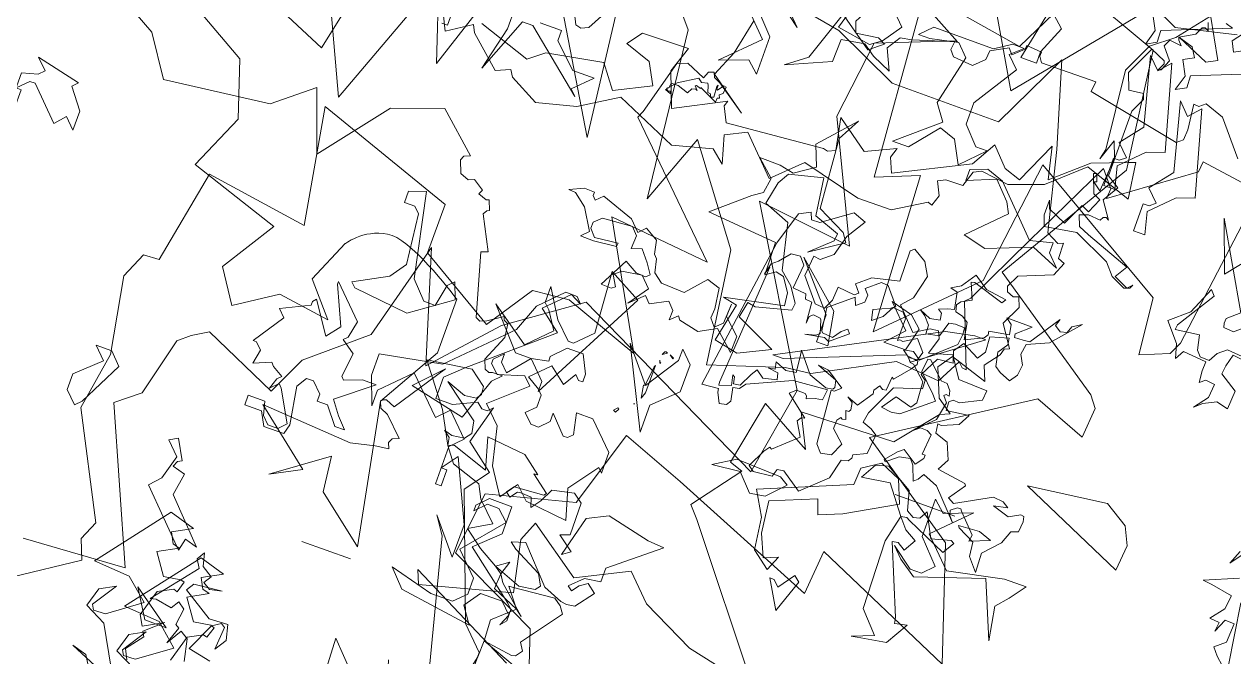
# Model space of a CAD drawing. Header units: metres. Extents: x -71 to 881, y -503 to 661.
# Drawn here: x 194.183 to 198.424, y 460.67 to 462.888 of the extents above; entities that cross this region are included whole.
import ezdxf

# ---------------------------------------------------------------- set-up
doc = ezdxf.new("R2010")
doc.units = ezdxf.units.M
doc.layers.add('ARBRE', color=100, linetype='Continuous', lineweight=13, true_color=0x00ff3f)

# ---------------------------------------------------------------- blocks, each defined once
blk = doc.blocks.new('WMF2', base_point=(0, 0.01))
at = {"color": 251, "lineweight": 0, "true_color": 0x636466}
for points in [[(111.91, -204.61), (112.96, -203.7), (114.06, -203.79), (114.16, -204.2), (114.12, -204.74), (112.93, -205.76), (117.77, -214.23), (115.81, -208.91), (110.13, -215.92)], [(118.51, -220.38), (121.42, -223.82), (123.45, -224.55), (124.06, -224.04), (124.6, -224.1), (124.28, -221.43), (124.37, -220.32), (124.97, -219.82), (134.84, -221.76), (134.73, -222.86), (140.59, -222.8), (140.98, -223.38), (140.96, -223.82), (142.59, -223.95), (142.62, -223.52), (143.7, -222.51), (144.2, -223.11), (145.93, -222.16), (146.02, -221.17), (147.09, -220.14), (149.19, -220.32), (149.69, -220.93), (149.6, -221.91), (157.24, -218.9), (158.3, -210.64), (152.62, -198.66), (162.76, -199.86), (152.65, -183.05), (154.26, -173.69), (175.85, -184.22), (183.13, -179.1), (188.97, -172.64), (192.5, -184.13), (195.26, -173.72), (200.97, -168.92), (202.85, -164.87), (210.8, -168.41), (212.43, -167.44), (213.62, -166.42), (215.13, -160.27), (217.5, -158.38), (210.72, -142.97), (221.5, -142.28)], [(173.01, -29.2), (166.39, -14.78), (160.89, -29.58), (158.19, -21.39), (152.68, -38.14)], [(139.57, -38.33), (135.29, -33.25), (133.39, -15.7), (130.63, -23.1), (123.64, -13.73), (121.99, -1.9), (114.39, -4.34), (111.72, -4.67), (103.98, -8.76), (99.27, -8.35), (97.95, -10.89), (97.46, -10.41), (97.02, -10.37), (99.54, -16.88), (99.06, -17.38), (95.41, -24.9), (90.83, -34.32), (89.42, -32.65), (89.51, -31.56), (81.64, -37.29), (81.55, -38.39), (70.38, -36.78)], [(45.91, -59.56), (49.4, -70.11), (59.14, -74.81), (58.34, -81.44), (49.36, -83.76), (46.84, -91.88), (40.14, -89.34), (24.4, -82.93), (24.01, -87.6), (8.81, -80.93), (12.69, -92.64), (23.58, -100.08), (8.83, -109.56), (3.27, -107.44), (3.01, -110.61), (3.9, -111.79), (16.57, -120.44), (8.22, -134.47), (9.81, -146.85), (18.98, -150.2), (22.71, -142.59), (34.39, -144.58)], [(122.03, -4.59), (121.2, -8.62), (122.72, -8.94), (116.58, -10.22), (116.74, -11.56), (117.68, -13), (118.53, -13.17), (119.53, -12.5), (119.62, -15.95), (127.05, -16.59), (123.52, -19.64), (122.5, -20.31), (122.25, -21.93), (124.05, -23.52), (121.84, -23.52), (120.32, -23.2), (118.31, -24.55), (119.17, -26.74), (115.88, -30.39), (117.14, -28.09), (116.53, -20.76), (113.49, -19.25), (112.89, -18.34), (116.25, -16.14), (114.07, -18.14), (114, -18.92), (116.7, -19.9), (117.23, -23.8), (120.73, -22.94), (121.42, -21.76), (121.9, -19.39), (119.14, -18.3), (118.02, -13.51), (116.67, -12.35), (115.65, -10.82), (115.72, -10.05), (119.34, -9.11), (120.19, -9.29), (120.53, -7.61), (116.29, -5.59), (119.5, -4.04), (122.03, -4.59), (122.03, -4.59)], [(100.3, -13.3), (97.37, -13.9), (96.16, -13.9), (102.61, -9.16), (103.21, -9.75), (114.9, -5.14), (116, -5.14), (100.3, -13.3), (100.3, -13.3)], [(169.53, -216.89), (170.28, -213.15), (171.44, -210.43), (167.5, -207.63), (170.63, -209.8), (171.33, -210.11), (171.53, -210.62), (172.06, -210.42), (172.36, -209.7), (174.37, -210.56), (175.39, -210.16), (176.98, -204.42), (177.29, -203.7), (165.65, -192.21), (176.34, -193.26), (169.52, -180.97), (177.55, -183.87), (181.35, -183.49), (184.59, -178.67), (192.69, -183.49), (192.69, -188.7), (207.51, -193.95), (205.44, -181.84), (216.23, -183.49), (218.11, -173.58), (219.76, -173.52), (220.92, -170.8), (219.49, -162.84), (220.49, -156.77), (215.08, -146.26), (215.94, -144.26), (215.12, -142.21), (227.2, -134.24)], [(175.87, -21.54), (169.72, -18.91), (168.26, -25.61)], [(151.66, -37.02), (141.23, -19.49), (142.97, -34.33)], [(113.77, -42.55), (112.45, -25.61), (108.09, -27.35), (107.21, -10.78), (98.49, -19.49), (96.74, -32.59), (81.64, -23.67), (81.04, -17.76), (78.09, -18.94), (77.45, -20.28), (75.41, -35.48), (59.11, -34.32), (48.77, -41.31), (47.36, -41.88), (58.37, -50.92), (61.87, -62.25)], [(50.47, -66), (62.16, -71.92), (61.59, -70.48), (52.23, -72.98), (53.36, -78.3), (52.54, -80.39), (46.99, -76.49), (41.75, -79.1), (39.13, -76.49), (33.51, -73.76), (26.05, -72.12), (37.25, -86.3), (38.33, -87.51), (34.61, -92.45), (35.99, -92.94), (34.69, -99.75), (29.28, -96.73), (30.97, -100.19), (21.09, -100.49), (17.67, -104.7), (16.66, -105.12), (18.28, -106.23), (19.48, -109.18), (18.41, -110.67), (14.49, -109.41), (15.1, -110.95), (13.93, -112.47), (13.73, -113.15), (13.23, -113.37), (14.72, -115.61), (13.76, -117.64), (14.16, -118.66), (14.68, -118.45), (15.39, -118.76), (15.6, -119.27), (14.94, -120.61), (11.56, -121.96), (10.97, -123.39), (11.67, -123.68), (11.74, -125.32), (12.27, -125.11), (13.58, -125.77), (15.6, -134.05), (18.21, -142.77), (22.11, -134.68), (33.61, -134.71), (40.51, -137.9), (50.45, -139.73)], [(122.86, -232.19), (129.04, -230.77), (131.8, -232.03), (142.53, -219.05), (147.98, -228.38)], [(95.41, -24.9), (93.1, -25.5), (93.1, -24.4), (91.88, -23.19), (94.81, -24.4), (99.43, -22.59), (101.87, -23.19), (98.33, -26.72), (98.94, -27.82), (100.65, -29.64), (103.57, -28.43), (103.57, -29.64), (101.87, -30.26), (100.05, -29.64), (95.41, -24.9), (95.41, -24.9)], [(85.82, -32.33), (85.2, -32.33), (84.59, -32.83), (85.82, -34.04), (83.99, -36.36), (85.82, -43.43), (84.59, -42.2), (83.5, -43.43), (81.06, -34.64), (82.88, -34.04), (85.2, -31.73), (84.59, -29.42), (85.82, -29.42), (85.82, -32.33), (85.82, -32.33)], [(127.86, -39.54), (126.03, -38.33), (124.94, -37.24), (127.24, -38.94), (128.46, -38.94), (129.55, -37.85), (127.24, -35.41), (127.24, -31.39), (128.46, -32.48), (131.38, -31.39), (127.86, -34.91), (130.76, -37.85), (136.62, -36.62), (138.93, -36.62), (137.71, -38.33), (136.62, -39.54), (137.23, -43.08), (134.79, -37.24), (127.86, -39.54), (127.86, -39.54)], [(90.23, -35.66), (89.63, -35.66), (89.02, -36.14), (90.23, -37.37), (88.4, -39.67), (90.23, -46.74), (89.02, -45.52), (87.92, -46.74), (85.48, -37.97), (87.31, -37.37), (89.63, -35.05), (89.02, -32.72), (90.23, -32.72), (90.23, -35.66), (90.23, -35.66)], [(122.64, -46.8), (119.8, -44.2), (117.78, -43.62), (113.05, -45.94), (112.69, -46.71), (113.05, -47.75), (111.9, -48.16), (110.76, -46.76), (118.41, -42.1), (119.56, -39.88), (119.15, -38.74), (116.82, -39.05), (116.04, -38.68), (117.45, -37.54), (121.56, -40.46), (122.95, -46.17), (122.64, -46.8), (122.64, -46.8)], [(99.65, -46.23), (100.87, -43.31), (100.87, -42.08), (102.57, -42.08), (101.47, -47.33), (100.87, -47.33), (99.65, -46.23), (99.65, -46.23)], [(82.59, -63.67), (82.02, -62.61), (81.29, -62.4), (83.29, -61.31), (81.8, -59.17), (80.03, -59.45), (79.63, -59.31), (79.98, -58.16), (80.39, -58.29), (81.86, -57.49), (82.69, -54.71)], [(81.89, -53.24), (81.61, -52.7), (82.93, -50.96), (82.44, -49.93), (81.38, -50.49), (79.67, -49.09), (78.94, -48.87), (85.72, -46.19), (85.64, -44.92), (86.71, -44.35), (86.21, -45.98), (87.01, -47.47), (85.95, -48.04), (86.55, -49.02), (88.1, -49.47), (84.71, -48.03), (83.64, -48.6), (85.9, -52.66), (88.14, -53.77), (87.55, -55.72), (85.96, -56.58), (87.61, -54.06), (87.34, -53.53), (86.07, -53.59), (82.77, -55.98), (85.1, -58.01), (88.93, -58.28), (83.26, -65.56), (80.58, -64.76), (82.59, -63.67), (82.59, -63.67)], [(87.01, -67), (86.45, -65.93), (85.72, -65.71), (87.73, -64.61), (86.24, -62.48), (84.47, -62.76), (84.07, -62.63), (84.4, -61.49), (84.81, -61.62), (86.3, -60.82), (87.13, -58.03), (86.56, -56.98), (84.52, -58.13), (86.33, -56.54), (86.04, -56.01), (87.37, -54.28), (86.87, -53.24)], [(84.11, -52.42), (83.35, -52.19), (90.12, -49.5), (90.07, -48.23), (91.12, -47.66), (90.64, -49.3), (91.42, -50.77)], [(90.37, -51.37), (90.96, -52.33), (92.52, -52.8), (89.13, -51.34)], [(88.07, -51.91), (90.31, -55.97), (92.58, -57.08), (91.99, -59.05), (90.39, -59.91), (92.05, -57.37), (91.75, -56.85), (90.49, -56.9), (87.19, -59.31), (89.51, -61.33), (93.35, -61.59), (87.7, -68.89), (85.01, -68.09), (87.01, -67), (87.01, -67)], [(64.7, -71.27), (60.09, -70.06), (57.77, -70.06), (56.55, -71.27), (56.55, -72.98), (58.86, -75.3), (55.34, -79.44), (56.55, -80.53), (57.77, -80.53), (58.86, -79.44), (58.86, -80.05), (57.77, -81.14), (55.34, -81.14), (55.34, -78.22), (57.77, -75.92), (52.42, -71.77), (51.91, -71.27), (51.91, -70.06), (52.42, -69.46), (51.91, -70.67), (53.02, -71.77), (55.34, -71.77), (56.55, -70.06), (55.34, -68.37), (63.01, -69.46), (64.7, -71.27), (64.7, -71.27)], [(68.73, -71.99), (73.89, -76.06), (74.34, -79.76), (79.68, -75.87), (76.6, -77.49), (82.66, -82.33), (73, -81.67), (70.51, -82.25), (69.1, -82.43), (69.35, -83.04), (69.14, -83.51), (68.47, -83.79), (70.41, -85.67), (71.27, -86.04), (71.55, -86.71), (71.33, -86.9), (71, -87.03), (70.05, -86.62), (66.45, -92.02), (69.04, -89.28), (63.17, -87.99), (61.62, -92.45), (60.75, -93.34), (61.84, -93.29), (62.18, -93.16), (62.64, -93.37), (63.02, -94.3), (61.86, -97.06), (62.03, -98.49), (62.51, -98.7), (62.64, -99.03), (64.13, -98.04), (64.8, -97.78), (65.29, -97.98), (67.08, -104.41), (66.4, -104.68), (68.19, -108.14), (67.94, -108.55), (67.68, -108.66), (68.1, -109.68), (68.37, -109.56), (69.29, -109.9), (69.08, -110.38), (70.18, -111.12), (70.78, -110.87), (71.7, -111.21), (72.22, -112.5), (72.02, -112.99), (71.4, -113.23), (75.46, -116.88), (80.69, -115.04), (86.12, -108.09), (88.43, -114.47), (92.34, -111.31), (103.35, -109.97), (106.1, -114.07), (110.61, -116.64)], [(106.84, -120.37), (96.77, -114.54), (94.84, -108.74), (97.41, -102.93), (91.6, -101), (87.74, -99.72), (91.28, -94.1), (89.03, -90.71), (84.85, -93.45), (79.38, -92.64), (82.27, -96.02), (80.34, -100.54), (80.31, -100.55), (80.25, -100.64), (80.17, -100.76), (80.05, -100.9), (79.89, -101.09), (79.68, -101.28), (79.47, -101.5), (79.2, -101.73), (78.93, -101.95), (78.6, -102.17), (78.25, -102.36), (77.89, -102.55), (77.49, -102.7), (77.07, -102.81), (76.62, -102.9), (76.15, -102.93), (75.62, -102.89), (75.04, -102.76), (74.41, -102.57), (73.74, -102.32), (73.05, -102.03), (72.35, -101.7), (71.67, -101.35), (70.98, -101), (70.34, -100.64), (69.73, -100.29), (69.19, -99.97), (68.7, -99.67), (68.31, -99.43), (68.02, -99.24), (67.83, -99.11), (67.77, -99.08), (67.77, -93.28), (71.55, -86.71), (68.73, -71.99), (68.73, -71.99)], [(97.72, -81.01), (100.04, -76.4), (100.64, -75.79), (101.87, -77), (101.87, -78.71), (99.41, -81.01), (100.64, -82.24), (98.93, -82.24), (97.72, -81.01), (97.72, -81.01)], [(102.92, -178.07), (101.94, -171.52), (101.24, -170.69), (101.31, -169.75), (99.34, -169.6)], [(101.75, -170.73), (103.34, -172.15), (104, -172.92), (102.95, -173.82), (102.84, -175.84), (103.82, -175.87), (104.45, -174.47), (104.32, -175.45), (105.36, -175.53), (104.26, -176.94), (104.08, -178.42), (106.33, -178.82), (107.3, -178.94), (103.92, -180.38)], [(103.43, -184.08), (105.34, -181.48), (104.76, -182.94)], [(111.21, -201.34), (112.19, -201.47), (112.55, -200.2), (112.63, -199.28), (110.76, -198.09), (110.9, -196.12), (112.13, -196.43), (113.42, -195.8), (114.19, -195.14), (113.09, -196.56), (112.98, -198.01), (113.96, -198.14), (114.51, -197.67), (114.61, -198.91), (114.58, -199.9), (117.07, -200.09), (117.61, -199.16), (118.02, -200.63), (119.62, -202.52), (117.74, -204.14), (116.53, -207), (116.04, -206.45), (118.58, -202.45), (118.63, -201.93), (116.12, -202.24), (115.77, -200.72), (115.3, -200.17), (114.31, -200.14), (113.77, -201.07), (112.93, -201.79), (110.47, -201.58)], [(18.5, -90.74), (17.84, -93.61), (20.02, -96.45), (22.98, -96.02), (22.05, -97.63), (20.72, -98), (17.93, -96.37), (17.41, -94.37), (16.65, -93.94), (15.97, -94.11), (15.49, -94.96), (14.21, -92.52), (12.21, -93.06), (11.86, -92.86), (12.6, -91.6), (16.89, -93.51), (17.23, -93.72), (17.84, -93.61), (16.91, -92.52), (15.64, -91.79), (16.37, -90.52), (17.22, -91.02), (17.83, -90.91), (14.87, -83.79), (14.78, -83.17), (13.49, -83.45), (14.87, -81.07), (17.86, -80.56), (18.47, -80.47), (16.28, -81.33), (18.28, -83.52), (18.5, -90.74), (18.5, -90.74)], [(55.55, -83.45), (56.85, -81.67), (58.61, -84.37), (59.53, -88.36), (61.31, -90.12), (57.78, -93.28), (58.61, -94.11), (61.31, -93.28), (62.23, -94.11), (62.23, -94.58), (61.31, -95.5), (61.31, -94.58), (60.48, -93.73), (58.61, -95.97), (56.85, -96.33), (56.85, -96.8), (55.55, -98.2), (53.79, -98.2), (52.87, -96.33), (52.87, -95.5), (53.33, -95.5), (53.79, -95.97), (54.63, -94.58), (56.39, -95.97), (58.23, -94.11), (56.85, -93.28), (56.39, -92.81), (56.39, -91.51), (57.31, -90.59), (56.39, -89.66), (55.55, -89.66), (54.63, -90.59), (54.63, -91.51), (52.87, -89.66), (52.41, -89.66), (51.93, -90.12), (52.41, -92.34), (50.63, -92.34), (47.94, -89.66), (47.94, -87.42), (48.41, -87.89), (50.63, -84.84), (49.71, -81.67), (54.16, -82.15), (55.55, -83.45), (55.55, -83.45)], [(30.71, -93.26), (29.79, -92.67), (31.51, -90.88), (33.12, -90.61), (34.74, -92.37), (37.69, -92.07), (35.5, -93.43), (30.71, -93.26), (30.71, -93.26)], [(58.61, -95.97), (60.32, -95.97), (63.86, -99.98), (59.71, -97.06), (57.39, -99.38), (58.61, -101.21), (59.21, -101.81), (59.21, -103.52), (57.39, -100.59), (55.69, -98.89), (55.08, -98.89), (53.39, -100.59), (53.87, -107.05), (50.45, -105.22), (56.79, -93.05), (56.79, -94.14), (58.61, -95.97), (58.61, -95.97)], [(48.48, -94.16), (48.71, -93.73), (48.96, -93.86), (48.64, -94.24), (48.48, -94.16), (48.48, -94.16)], [(12.72, -95.5), (19.16, -95.5), (12.72, -95.5), (12.72, -95.5)], [(47.28, -95.16), (47.15, -95.21), (47.28, -95.16), (47.28, -95.16)], [(46.51, -96.62), (46.65, -96.16), (46.74, -95.97), (46.95, -97.29), (46.8, -97.34), (46.58, -99.41), (46.49, -99.57), (46.51, -96.62), (46.51, -96.62)], [(78.38, -97.12), (74.97, -98.96), (73.76, -100.65), (74.37, -105.9), (74.97, -106.51), (76.08, -106.51), (76.08, -107.72), (74.37, -108.33), (72.54, -99.56), (70.84, -97.73), (69.62, -97.73), (69.14, -100.05), (68.53, -100.65), (67.9, -98.96), (72.05, -96.02), (77.9, -96.64), (78.38, -97.12), (78.38, -97.12)], [(46.06, -100), (46.17, -99.95), (46.26, -100.23), (46.22, -100.08), (46.06, -100), (46.06, -100)], [(45.08, -100.81), (45.46, -101.12), (45.03, -100.9), (45.08, -100.81), (45.08, -100.81)], [(45.94, -101.27), (45.76, -101.16), (46.23, -100.87), (46.06, -101.21), (45.94, -101.27), (45.94, -101.27)], [(111.88, -106.14), (110.25, -104.06), (110.25, -101.98), (111.34, -103.08), (112.32, -101.98), (115.5, -105.17), (116.06, -105.17), (117.15, -104.06), (116.61, -104.06), (116.61, -101.98), (117.15, -101.98), (117.15, -105.71), (115.5, -106.14), (114.95, -106.7), (116.06, -107.79), (111.34, -106.7), (111.88, -106.14), (111.88, -106.14)], [(41.84, -105.25), (43.62, -104.29), (45.73, -104.74), (46.01, -105.12), (46.77, -104.41), (46.73, -105.44), (47.43, -106.2), (49.22, -105.25), (49.85, -105.94), (51.28, -104.6), (49.82, -106.67), (50.87, -107.74), (52.95, -107.44), (53.69, -106.82), (53.01, -105.71), (53.39, -105.43), (54.48, -105.47), (52.9, -108.54), (51.53, -107.75), (50.51, -107.72), (50.13, -108.07), (50.82, -109.11), (51.79, -110.25), (52.85, -109.93), (52.79, -111.31), (53.49, -112.07), (56.63, -111.82), (57.39, -111.12), (57.42, -110.48), (56.72, -109.72), (54.29, -109.98), (54.31, -109.62), (56.73, -109.36), (58.12, -109.4), (57.43, -110.12), (58.73, -112.28), (60.09, -113.37), (60.82, -113.4), (59.39, -114.07), (58.29, -114.03), (58.31, -113.66), (57.96, -113.28), (57.27, -113.98), (53.82, -112.76), (52.77, -111.68), (52.09, -112.38), (50.71, -111.59), (50.41, -110.19), (50.06, -109.81), (49.75, -108.42), (48.76, -107.65), (46.27, -107.55), (44.45, -109.59), (43.06, -109.17), (42.78, -107.03), (42.83, -106.03), (42.2, -105.27), (41.44, -105.97), (41.35, -108.07), (41.41, -106.7), (39.72, -105.17), (39.79, -103.4), (41.84, -105.25), (41.84, -105.25)], [(41.84, -105.25), (41.63, -105.03), (41.84, -105.25), (41.84, -105.25)], [(31.94, -110.31), (36.07, -115.05), (31.32, -110.9), (30.71, -107.38), (31.94, -107.38), (31.94, -110.31), (31.94, -110.31)], [(23.77, -111.52), (26.08, -113.84), (23.77, -113.24), (22.56, -112.13), (23.16, -109.69), (25.47, -109.69), (23.77, -111.52), (23.77, -111.52)], [(63.1, -132.21), (64.5, -129.59), (65.26, -129.22), (65.84, -129.4), (67.29, -132.34)], [(74.87, -126.28), (69.33, -124.41), (67.74, -125.68), (61.86, -126.76), (60.09, -124.38), (56.38, -126.21), (57.56, -128.41), (60.34, -129.35), (59.17, -130.88), (54.25, -131.01), (55.18, -128.25), (53.81, -124.69), (48.67, -127.32), (48.87, -126.75), (48.11, -125.21), (37.91, -126.12), (37.44, -125.97), (36.67, -126.35), (37.35, -129.67), (33.92, -127.23), (30.88, -128.65), (31.23, -127.59), (30.59, -126.09), (23.17, -129.77), (21.67, -132.34), (19.86, -130.44), (18.12, -129.86), (16.15, -134.19), (15.36, -130.85), (11.87, -133.9), (8.32, -135.28), (7.59, -135.54), (7.07, -131.77), (12.02, -133.45), (15.55, -130.27), (19.06, -129.03), (22.02, -129.38), (22.79, -129), (23.33, -127.38), (25.15, -127.33), (25.92, -126.95), (25.23, -125.56), (25.63, -124.43), (26.08, -124.57), (29.34, -122.59), (32.94, -122.53), (39.22, -124.13), (42.07, -121.37), (45.72, -125.04), (47.88, -123.97), (47.05, -121.13), (48.46, -122.25), (52.55, -121.18), (59.04, -124.03), (62.95, -121.62), (67.02, -120.56), (70.08, -122.22), (70.5, -122.88), (71.99, -122.24), (75.25, -125.13), (75.62, -125.9), (78.11, -124.29), (78.79, -125.68)], [(69.33, -128.34), (67, -128.34), (67, -127.23), (64.57, -124.92), (62.26, -124.92), (64.09, -123.1), (63.48, -122.5), (69.93, -127.84), (71.03, -127.84), (73.33, -122), (72.24, -126.63), (72.24, -128.95)], [(78.09, -131.26), (78.09, -124.92), (78.71, -124.92)], [(54.16, -127.33), (52.25, -128.51), (51.85, -128.21), (51.22, -128.34), (51.11, -128.15), (50.9, -127.48), (50.6, -127.43), (50.52, -127.17), (50.44, -127.11), (50.17, -127.21), (50.23, -128.35), (50.16, -128.51), (50.16, -128.08), (50.07, -128.03), (49.62, -128.66), (49.33, -128.62), (49.38, -127.89), (49.74, -127.62), (49.57, -127.32), (49.82, -127.23), (49.84, -126.81), (51.76, -127.71), (51.74, -127.58), (52.22, -127.74), (52.33, -127.68), (51.98, -127.29), (52.17, -127.38), (52.57, -127.26), (52.83, -126.75), (53.96, -127.11), (54.74, -127.1), (54.8, -126.57), (54.93, -126.53), (54.96, -126.46), (54.93, -126.32), (54.74, -126.22), (54.51, -126.31), (54.41, -126.05), (55.06, -126.28), (54.16, -127.33), (54.16, -127.33)], [(190.5, -128.76), (189.64, -129.45), (189.46, -131.17), (193.19, -131.13), (193.65, -130.73), (193.32, -133.22), (194.17, -133.3), (194.78, -135.8), (192.24, -131.89), (190.15, -132.02), (190.49, -137.07), (188.78, -136.9), (187.93, -137.58), (188.18, -143.5), (182.86, -137.92), (186.5, -138.74), (187.36, -138.82), (188.57, -127.35), (187.03, -126.24), (188.66, -126.48), (190.5, -128.76), (190.5, -128.76)], [(177.52, -141.23), (181.55, -156.93), (182.76, -158.76), (179.84, -155.24), (179.84, -158.76), (182.76, -165.09), (183.97, -163.4), (183.36, -163.4), (183.36, -161.69), (183.97, -161.69), (183.97, -165.71), (182.76, -166.93), (185.07, -169.24), (186.28, -168.03), (189.83, -171.55), (192.73, -168.64), (192.73, -166.93), (193.83, -169.85), (193.83, -172.16), (187.38, -173.37), (181.55, -179.23), (180.45, -182.15), (178.13, -184.47), (176.91, -184.47), (176.31, -183.86), (177.52, -184.47), (179.84, -182.15), (177.52, -180.32), (185.07, -173.85), (186.89, -172.16), (186.89, -169.85), (185.07, -169.85), (182.76, -170.95), (182.15, -170.45), (181.55, -170.45), (181.05, -170.95), (182.15, -166.93), (179.21, -164.61), (181.05, -162.17), (176.31, -149.38), (174, -147.07), (174, -145.86)], [(201.88, -136.06), (202.37, -138.31), (203.19, -138.84), (204.17, -137.22), (203.51, -139.04), (203.93, -139.29), (203.69, -141.03), (204.43, -141.55), (204.96, -140.74), (206.69, -141.04), (207.29, -140.91), (203.63, -145.45), (204.17, -146.3), (203.66, -147.12), (203.34, -145.79), (202.2, -145.06), (202.72, -144.26), (201.92, -143.8), (200.66, -144.08), (203.6, -143.77), (204.12, -142.96), (200.96, -141), (198.96, -141.1), (198.59, -139.51), (199.36, -138.28), (199.2, -140.69), (199.61, -140.96), (200.47, -140.41), (201.83, -137.47), (199.42, -136.95)], [(35.31, -144.47), (28.78, -140.9), (33.22, -139.51), (34.42, -139.31), (35.29, -137.92), (34.3, -135.76), (36.32, -136.63), (37.59, -137.52), (39.98, -137.11), (40.07, -134.73), (44.54, -132.73), (42.46, -134.33), (40.08, -141.29)], [(39.59, -141.99), (40.67, -138.22), (37.1, -137.61), (35.99, -138.41), (34.61, -140.39), (36.71, -142.49)], [(170.04, -146.94), (173.91, -148.36), (170.8, -147.91), (170.41, -148.01), (169.9, -148.71), (170.41, -149.48), (167.33, -153.6), (167.88, -154.33), (168.63, -154.89), (173.09, -154.46), (173.45, -154.42), (171.93, -152.49), (171.21, -151.97), (174.13, -154.55), (174.64, -155.32), (175.4, -155.88), (172.47, -154.78), (170.8, -155.02), (170.42, -155.53), (171.04, -156.68), (174.04, -158.22), (174.74, -158.74), (173.33, -159.18), (169.98, -155.59), (167.94, -154.77), (167.31, -154.68), (166.44, -154.8), (165.01, -156.7), (165.95, -157.41), (166.73, -156.9), (167.3, -156.16), (167.79, -156.52), (166.47, -157.79), (164.8, -158.03), (164.79, -159.51), (159.94, -163.43), (161.71, -163.57), (166.28, -164.6), (168.39, -163.57), (169.49, -159.28), (168.67, -159.85), (170.32, -161.09), (169.36, -161.46), (169.4, -164.84), (170.39, -165.59), (172.66, -165.09), (173.31, -163.69), (174.06, -162.7), (174.38, -163.72), (175.5, -163.78), (175.85, -163.73), (176.42, -162.98), (176.92, -163.36), (176.35, -164.1), (173.23, -164.33), (173.04, -164.58), (174.93, -166.01), (174.5, -166.07), (176.45, -167.55), (180.59, -167.98), (179.68, -164.7), (183.52, -166.03), (184.12, -165.76), (184.28, -166.58), (184.98, -167.12), (184.09, -166.85), (182.78, -167.03), (182.25, -167.74), (182.48, -169.01), (186.32, -171.88), (184.25, -171.11), (183.02, -171.28), (182.66, -171.8), (182.73, -172.63), (184.43, -173.9), (189.08, -173.24), (185.87, -169.02), (184.12, -165.76), (182.95, -164.22), (179.83, -163.17), (179.13, -161.78), (177.11, -159.84), (179.39, -158.51), (177.45, -157.05), (175.4, -155.88), (174.19, -156.77), (174.64, -155.32), (174.73, -153.72), (171.93, -152.49), (174.04, -150.58), (173.91, -148.36), (173.97, -146.62), (174.86, -142.5)], [(208.87, -141.57), (204.74, -138.66), (207.06, -138.66), (208.87, -141.57), (208.87, -141.57)], [(208.96, -155.15), (209.4, -154.92), (209.63, -154.33), (208.3, -153.97), (208.67, -151.63), (204.64, -147.41), (205.96, -147.79), (206.24, -146.5), (211.37, -151.69), (210.33, -152.81), (209.63, -155.34), (210.96, -156.71), (210.11, -157.18), (208.96, -155.15), (208.96, -155.15)], [(189.52, -151.57), (194.75, -151.57), (189.52, -151.57), (189.52, -151.57)], [(147.09, -161.3), (148.81, -164.22), (148.31, -164.22), (147.7, -163.6), (146.47, -165.31), (145.88, -164.82), (147.09, -161.3), (147.09, -161.3)], [(203.13, -162.67), (204.93, -162.67), (204.93, -163.71), (203.13, -163.71), (202.75, -162.29), (202.01, -161.54), (200.96, -161.54), (200.21, -162.29), (202.01, -165.5), (202.37, -165.88), (203.13, -165.12), (202.75, -166.25), (202.37, -166.64), (203.5, -167.31), (203.82, -167.68), (205.6, -166.93), (205.31, -168.42), (205.98, -169.09), (206.34, -169.09), (204.18, -172.31), (204.93, -173.05), (202.01, -174.48), (202.01, -174.86), (201.7, -175.24), (199.54, -172.01), (198.43, -173.43), (200.21, -177.4), (200.21, -177.69), (197, -174.48), (197.38, -172.69), (197.76, -172.31), (196.33, -171.27), (196.63, -168.73), (196.33, -168.42), (194.53, -169.09), (193.04, -169.09), (196.63, -166.25), (195.57, -164.83), (194.53, -163.71), (195.57, -163.71), (197, -165.5), (198.12, -165.5), (198.12, -166.25), (199.17, -167.31), (199.92, -167.31), (200.59, -166.25), (199.92, -162.29), (200.21, -161.25), (202.37, -161.25), (203.13, -162.67), (203.13, -162.67)], [(135.09, -169.28), (136.91, -170.51), (138.01, -171.61), (135.68, -169.9), (134.47, -169.9), (133.38, -170.99), (135.68, -173.42), (135.68, -177.45), (134.47, -176.35), (131.54, -177.45), (135.09, -173.91), (132.16, -170.99), (126.32, -172.2), (124, -172.2), (125.23, -170.51), (126.32, -169.28), (125.71, -165.75), (128.13, -171.61), (135.09, -169.28), (135.09, -169.28)], [(138.94, -175.74), (144.01, -172.85), (146.39, -171.88), (146.93, -173.42), (151.56, -171.55), (151.13, -168.2), (150.13, -165.91), (148.68, -166.49), (149.35, -164.92), (151.24, -166.38), (151.67, -169.75), (153.13, -172.22), (143.98, -176.02), (143.88, -177.83), (142.05, -179.02), (139.92, -178.12), (138.94, -175.74), (138.94, -175.74)], [(129.33, -171.8), (130.44, -173.14), (130.63, -174.64), (132.41, -175.52), (132.57, -175.72), (130.37, -175.88), (129, -175.39), (131.03, -174.57), (130.92, -175.27), (132.78, -177.2), (132.94, -177.4), (133.27, -177.39), (133.89, -176.89), (133.76, -176.39), (133.25, -175.78), (136.03, -178.75), (137.63, -179.42), (138.03, -178.75), (138.43, -178.41), (139, -179.91), (139.48, -180.48), (140.6, -180.25), (141.77, -179.29), (141.95, -179.48), (140.94, -180.66), (140.37, -181.13), (138.81, -180.09), (138.2, -180.94), (138.17, -181.3), (138.5, -181.3), (138.3, -183.46), (138.84, -183.71), (139.55, -183.74), (140.34, -183.1), (138.33, -185.08), (138.01, -186.66), (137.96, -187.04), (138.47, -187.64), (138.27, -187.81), (137.93, -187.74), (138.03, -188.28), (138.55, -188.89), (139.2, -188.95), (140.91, -190.59), (141.25, -190.57), (141.38, -189.16), (139.54, -187.38), (139.07, -186.81), (142.01, -184.38), (142.93, -184.24), (144.01, -184.38), (142.96, -185.86), (141.2, -185.39), (140.77, -186.02), (140.94, -188.21), (142.43, -189.6), (142.8, -189.62), (143.13, -190.05), (142.18, -190.14), (141.95, -191.03), (142.93, -192.19), (144.24, -191.39), (144.58, -191.45), (144.78, -191.29), (144.74, -193.64), (145.22, -194.21), (146.33, -194.31), (146.97, -193.1), (147.96, -192.3), (148.2, -193.41), (146.53, -194.15), (146.12, -194.49), (147.57, -196.24), (148.3, -196.27), (149.64, -195.16), (149.18, -194.59), (149.23, -193.84), (150.01, -193.2), (150.32, -193.98), (152.67, -192.02), (152.33, -189.62), (152.2, -189.45), (151.09, -189.35), (150.48, -190.21), (149.91, -190.68), (149.57, -190.27), (151.32, -188.81), (151.86, -189.06), (153.85, -188.7), (152.77, -188.98), (152.4, -189.29), (152.8, -190.62), (152.94, -190.78), (153.69, -190.85), (154.05, -190.54), (154.11, -189.8), (154.29, -191.99), (154.99, -192.09), (155.13, -192.59), (156.55, -192.72), (156.32, -195.25), (156.96, -196.02), (157.91, -195.93), (158.87, -194.78), (159.49, -194.28), (159.79, -193.07), (159.51, -193.9), (160.36, -181.18), (160.3, -180.89), (159.09, -181.29), (159.32, -182.35), (159.11, -182.21), (158.95, -181.51), (158.27, -181.62), (157.59, -183.02), (157.18, -183.64), (156.35, -183.07), (154.92, -183.39), (155.08, -184.08), (156.2, -184.24), (155.47, -184.34), (155.62, -185.07), (154.42, -184.57), (153.35, -184.75), (153.51, -186.38), (153.6, -187.08), (151.95, -185.01), (149.99, -184.32), (149.29, -184.43), (149.15, -184.65), (149.29, -185.38), (151.47, -186.21), (150.33, -186.08), (148.46, -184.81), (149.07, -184.27), (149.41, -184.25), (148.91, -178.66), (148.24, -177.88), (147.12, -178.09), (146.52, -179.46), (147.86, -180.69), (147.82, -181.61), (147.53, -182), (147.35, -181.89), (146.99, -181.96), (147.31, -182.82), (146.97, -182.85), (146.83, -183.07), (146.96, -183.8), (147.57, -184.22), (146.37, -183.73), (145.25, -185.38), (145.32, -185.75), (144.9, -186.35), (144.5, -186.09), (144.14, -186.16), (144.04, -187.62), (143.83, -187.48), (142.52, -189.03), (142.08, -189.67), (142.11, -190.02), (143.28, -190.18), (143.89, -190.6), (142.85, -190.79), (141.99, -190.19), (138.87, -193), (138.74, -194.12), (138.82, -194.82), (139.8, -194.84), (140.46, -194.71), (140.93, -193.17), (142.31, -192.91), (142.34, -193.82), (143.01, -194.6), (143.63, -195.01), (142.43, -194.52), (141.41, -194.72), (141.51, -195.42), (141.95, -195.71), (141.09, -196.03), (140.4, -196.21), (140.74, -197.98), (141.5, -198.18), (140.55, -198.74), (139.52, -200.23), (138.03, -199.22), (135.82, -198.91), (136.11, -198.49), (139.38, -199.5), (139.74, -199.42), (139.04, -197.73), (140.05, -197.19), (140.36, -196.75), (140.18, -196.05), (139.41, -195.86), (138.75, -195.42), (138.41, -193.65), (136.6, -194.53), (136.31, -194.97), (136.38, -195.33), (134.28, -195.7), (134.46, -196.76), (135.1, -197.22), (132.37, -197.2), (133.77, -195.99), (133.7, -195.63), (132.79, -195.64), (132.09, -195.74), (129.95, -198.9), (130.18, -198.17), (129.52, -197.73), (128.84, -197.89), (128.6, -198.62), (127.64, -199.19), (130.16, -196.3), (132.35, -195.35), (132.53, -194.25), (131.99, -193.25), (132.12, -192.12), (132.68, -191.29), (133.87, -191.79), (134.49, -192.21), (134.79, -193.63), (134.09, -194.68), (134.18, -195.38), (136.09, -194.82), (135.98, -193.22), (136.53, -192.38), (138.34, -193.29), (139.06, -192.24), (138.68, -191.03), (140.3, -190.91), (141.35, -188.87), (140.74, -188.44), (140.72, -187.54), (143.51, -186.63), (145.06, -183.4), (145.23, -182.31), (144.26, -181.94), (143.6, -181.51), (143.77, -179.46), (145.1, -178.82), (145.07, -178.48), (145.34, -178.09), (146.02, -177.93), (146.55, -175.84), (149.03, -173.49), (151.13, -174.93), (151.83, -174.83), (152.07, -174.01), (154.04, -173.82), (154.65, -174.25), (153.72, -176.12), (153.29, -176.72), (153.08, -176.57), (150.75, -178.69), (151.6, -180.16), (151.31, -180.6), (150.94, -180.67), (153.31, -182.54), (152.7, -183.08), (151.76, -183.04), (151.56, -182.89), (151.5, -182.59), (150.64, -182.91), (149.91, -183.05), (149.78, -184.18), (153.37, -183.87), (157.76, -181.91), (158.22, -181.26), (158.87, -181.13), (158.61, -179.74), (158.9, -179.3), (159.63, -179.15), (160.17, -180.16), (160.23, -180.53), (161.97, -180.37), (159.66, -196.47), (158.58, -199.98), (157.43, -200.58), (157.16, -199.85), (156.26, -199.9), (153.31, -201.99), (151.94, -201.5), (153.21, -199.48), (153.79, -197.33), (154.96, -196.37), (155.66, -196.47), (155.88, -194.31), (153.91, -191.96), (152.87, -191.86), (152.36, -192.9), (152.27, -194.36), (150.48, -194.18), (150.11, -194.49), (150.75, -195.26), (149.38, -196.4), (146.61, -197.04), (146.66, -200.28), (146.27, -200.62), (144.88, -199.79), (144.11, -198.43), (144.72, -195.93), (145.72, -194.82), (143.6, -192.6), (142.05, -193.54), (141.19, -193.65), (140.84, -192.91), (141.38, -191.16), (138.98, -191.83), (137.57, -189.7), (134.5, -189.55), (134.6, -188.51), (136.69, -187.48), (137.39, -187.51), (137.76, -187.2), (137.7, -186.3), (135.35, -186.6), (135.98, -185.39), (137.66, -184.67), (138.03, -184.72), (137.93, -183.77), (136.52, -183.3), (135.82, -181.61), (136.44, -180.4), (133.42, -179.96), (133.25, -179.75), (134.5, -178.03), (133.81, -177.64), (130.21, -179.65), (129.13, -179.52), (128.46, -179.11), (129.89, -178.8), (128.13, -178.26), (126.98, -178.88), (126.62, -178.83), (126.51, -178.31), (126.62, -177.18), (127.36, -176.92), (127.86, -175.55), (129.43, -173.88), (129.33, -171.8), (129.33, -171.8)], [(167.3, -178.31), (164.99, -181.83), (164.99, -183.07), (163.76, -181.83), (163.76, -178.92), (166.2, -176.6), (166.2, -173.68), (170.22, -181.83), (167.3, -178.31), (167.3, -178.31)], [(116, -176.89), (115.75, -179.59), (116.63, -181.42), (119.11, -182.97), (127.36, -181.9), (116, -176.89), (116, -176.89)], [(128.63, -229.85), (130.85, -228.1), (132.31, -224.99), (131.45, -216.73), (131.71, -215.63), (130.94, -217.85), (130.31, -216.16), (130.6, -212.58), (131.48, -213.21), (131.19, -213.31), (131.49, -214.13), (131.79, -214.02), (131.07, -212.08), (130.28, -211.7), (130.98, -210.18), (131.77, -210.56), (132.87, -208.24), (134.78, -209.13), (135.09, -209.95), (135.09, -208.36), (134.68, -207.25), (131.36, -207.8), (127.52, -206.02), (126.48, -204.8), (124.97, -204.1), (124.38, -204.31), (124.19, -204.71), (124.67, -204.21), (126.19, -204.91), (125.4, -206.21), (130.16, -207.96), (131.33, -208.46), (131.74, -209.57), (130.87, -209.89), (129.57, -209.78), (129.36, -210.13), (129.07, -210.23), (128.75, -210.08), (129.97, -211.82), (128.98, -213.46), (130.3, -214.3), (130.27, -221.28), (129.57, -222.8), (129.78, -223.38), (131.29, -223.17), (131.93, -224.86), (130.51, -227.9), (128.94, -227.21), (128.82, -226.92), (129.2, -226.13), (128.91, -226.23), (128.41, -227.4), (129.45, -228.63), (129.11, -229.36), (127.81, -229.23), (128.24, -229.68), (128.34, -229.97), (126.82, -230.86), (126.44, -231.65), (126.15, -231.77), (125.75, -231.58), (126.06, -232.39)], [(126.03, -233.07), (128.63, -229.85), (128.63, -229.85)], [(147.98, -213.1), (150.4, -210.17), (152.11, -210.17), (147.98, -213.72), (149.19, -215.41), (147.98, -220.65), (149.19, -221.87), (152.11, -221.27), (153.32, -221.27), (152.11, -222.48), (145.66, -222.48), (143.95, -223.57), (142.74, -223.57), (143.95, -222.48), (142.74, -221.27), (145.66, -216.64), (145.66, -214.32), (143.95, -212.49), (142.74, -212.49), (145.04, -210.17), (146.26, -212.49), (147.98, -213.1), (147.98, -213.1)]]:
    blk.add_lwpolyline(points, dxfattribs=at)

msp = doc.modelspace()

# ---------------------------------------------------------------- block references
at = {"layer": 'ARBRE', "color": 251, "lineweight": 5, "true_color": 0x636466, "xscale": 0.03451886634015593, "yscale": 0.03451886634015593, "zscale": 0.03451886634015593, "rotation": 160.1685466476646}
for p in [(200.5145, 460.2029), (196.7399, 457.9127), (199.7056, 453.8712)]:
    msp.add_blockref('WMF2', p, dxfattribs=at)

doc.saveas('drawing.dxf')
